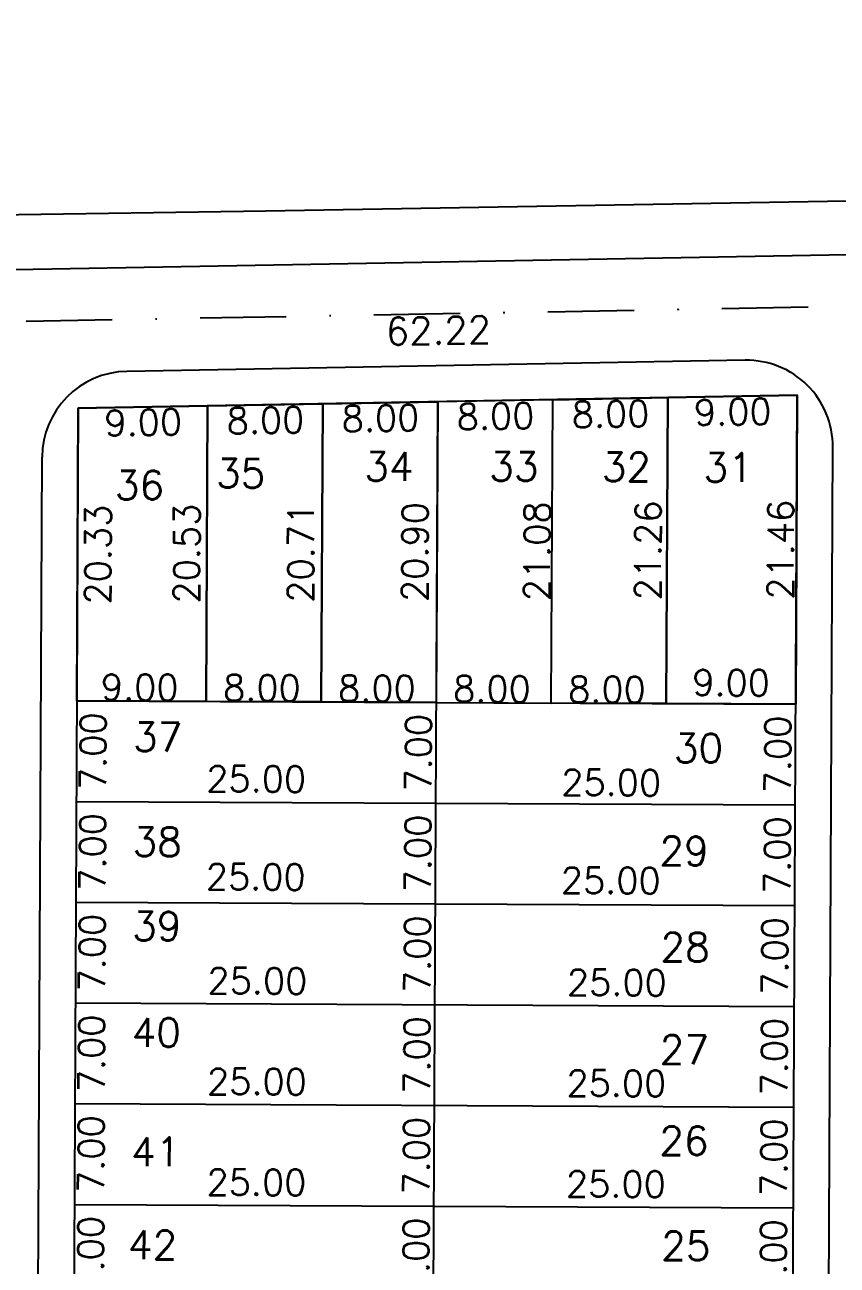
# Model space of a CAD drawing. Header units: millimetres. Extents: x -4430026 to 4783824, y 584 to 9593110.
# Drawn here: x 2126.7 to 2183.2, y 1884.3 to 1970.5 of the extents above; entities that cross this region are included whole.
import ezdxf
from ezdxf.enums import TextEntityAlignment as Align

# ---------------------------------------------------------------- set-up
doc = ezdxf.new("R2010")
doc.units = ezdxf.units.MM
doc.linetypes.add('DASHDOT', pattern=[1, 0.5, -0.25, 0, -0.25])
doc.linetypes.add('HIDDEN2', pattern=[0.1875, 0.125, -0.0625])
for name, color, linetype in [('BOUNDARY LOTES', 2, 'Continuous'), ('Calçada', 1, 'Continuous'), ('Cota', 8, 'Continuous'), ('COTAS', 8, 'Continuous'), ('Lotes', 2, 'Continuous'), ('Numero de lotes', 5, 'Continuous'), ('POLIGONAL', 5, 'Continuous'), ('Projeção', 8, 'HIDDEN2'), ('QUADRA', 4, 'Continuous')]:
    doc.layers.add(name, color=color, linetype=linetype)
doc.styles.add('arcad1', font='romans.shx')
doc.styles.add('ROMANS', font='romans.shx')
doc.dimstyles.new('BOLA100', dxfattribs={"dimscale": 0, "dimtxt": 1.9, "dimasz": 0.18, "dimexe": 0.18, "dimexo": 0.063, "dimgap": 0, "dimtad": 1, "dimzin": 4, "dimdsep": 46, "dimtxsty": 'ROMANS', "dimcen": 0.09, "dimse1": 1, "dimse2": 1, "dimsd1": 1, "dimsd2": 1, "dimclrt": 256, "dimaunit": 1, "dimadec": 4, "dimazin": 0, "dimtfac": 1.2, "dimtix": 1, "dimtmove": 2, "dimatfit": 3, "dimfxl": 1, "dimtvp": 2, "dimtolj": 1, "dimtzin": 4, "dimarcsym": 0})
doc.dimstyles.get("Standard").update_dxf_attribs({"dimtxt": 0.18, "dimasz": 0.18, "dimexe": 0.18, "dimexo": 0.0625, "dimgap": 0.09, "dimtad": 0, "dimtih": 1, "dimtoh": 1, "dimdec": 4, "dimzin": 0, "dimdsep": 46, "dimtxsty": 'Standard', "dimcen": 0.09, "dimadec": 0, "dimazin": 0, "dimtfac": 1, "dimtdec": 4, "dimtofl": 0, "dimtmove": 0, "dimatfit": 3, "dimfxl": 1, "dimtolj": 1, "dimtzin": 0, "dimarcsym": 0})

# ---------------------------------------------------------------- blocks, each defined once
blk = doc.blocks.new('*D14812')
at = {"layer": 'DEFPOINTS', "color": 0}
for p in [(2130.405, 1943.86), (2139.406, 1944.021), (2139.49, 1939.352)]:
    blk.add_point(p, dxfattribs=at)
at = {"layer": 'Cota', "color": 41, "insert": (2134.925, 1942.871), "char_height": 1.8, "attachment_point": 5, "rotation": 1.02791, "style": 'ROMANS'}
blk.add_mtext('\\A1;9.00', dxfattribs=at)
blk = doc.blocks.new('*D14813')
at = {"layer": 'DEFPOINTS', "color": 0}
for p in [(2139.406, 1944.021), (2147.407, 1944.165), (2147.491, 1939.496)]:
    blk.add_point(p, dxfattribs=at)
at = {"layer": 'Cota', "color": 41, "insert": (2143.426, 1943.023), "char_height": 1.8, "attachment_point": 5, "rotation": 1.02791, "style": 'ROMANS'}
blk.add_mtext('\\A1;8.00', dxfattribs=at)
blk = doc.blocks.new('*D14814')
at = {"layer": 'DEFPOINTS', "color": 0}
for p in [(2147.407, 1944.165), (2155.408, 1944.308), (2155.491, 1939.639)]:
    blk.add_point(p, dxfattribs=at)
at = {"layer": 'Cota', "color": 41, "insert": (2151.426, 1943.167), "char_height": 1.8, "attachment_point": 5, "rotation": 1.02791, "style": 'ROMANS'}
blk.add_mtext('\\A1;8.00', dxfattribs=at)
blk = doc.blocks.new('*D14815')
at = {"layer": 'DEFPOINTS', "color": 0}
for p in [(2155.408, 1944.308), (2163.408, 1944.452), (2163.492, 1939.783)]:
    blk.add_point(p, dxfattribs=at)
at = {"layer": 'Cota', "color": 41, "insert": (2159.427, 1943.31), "char_height": 1.8, "attachment_point": 5, "rotation": 1.02791, "style": 'ROMANS'}
blk.add_mtext('\\A1;8.00', dxfattribs=at)
blk = doc.blocks.new('*D14816')
at = {"layer": 'DEFPOINTS', "color": 0}
for p in [(2163.408, 1944.452), (2171.409, 1944.595), (2171.493, 1939.926)]:
    blk.add_point(p, dxfattribs=at)
at = {"layer": 'Cota', "color": 41, "insert": (2167.428, 1943.454), "char_height": 1.8, "attachment_point": 5, "rotation": 1.02791, "style": 'ROMANS'}
blk.add_mtext('\\A1;8.00', dxfattribs=at)
blk = doc.blocks.new('*D14817')
at = {"layer": 'DEFPOINTS', "color": 0}
for p in [(2180.41, 1944.757), (2171.409, 1944.595), (2180.494, 1940.088)]:
    blk.add_point(p, dxfattribs=at)
at = {"layer": 'Cota', "color": 41, "insert": (2175.929, 1943.606), "char_height": 1.8, "attachment_point": 5, "rotation": 1.02791, "style": 'ROMANS'}
blk.add_mtext('\\A1;9.00', dxfattribs=at)
blk = doc.blocks.new('*D14818')
at = {"layer": 'DEFPOINTS', "color": 0}
for p in [(2130.405, 1943.86), (2130.309, 1923.531), (2135.326, 1923.508)]:
    blk.add_point(p, dxfattribs=at)
at = {"layer": 'Cota', "color": 41, "insert": (2131.774, 1933.689), "char_height": 1.8, "attachment_point": 5, "rotation": 89.72858, "style": 'ROMANS'}
blk.add_mtext('\\A1;20.33', dxfattribs=at)
blk = doc.blocks.new('*D14819')
at = {"layer": 'DEFPOINTS', "color": 0}
for p in [(2139.406, 1944.021), (2141.598, 1944.011), (2139.309, 1923.489)]:
    blk.add_point(p, dxfattribs=at)
at = {"layer": 'Cota', "color": 41, "insert": (2137.949, 1933.762), "char_height": 1.8, "attachment_point": 5, "rotation": 89.72858, "style": 'ROMANS'}
blk.add_mtext('\\A1;20.53', dxfattribs=at)
blk = doc.blocks.new('*D14820')
at = {"layer": 'DEFPOINTS', "color": 0}
for p in [(2147.407, 1944.165), (2149.536, 1944.155), (2147.309, 1923.451)]:
    blk.add_point(p, dxfattribs=at)
at = {"layer": 'Cota', "color": 41, "insert": (2145.887, 1933.815), "char_height": 1.8, "attachment_point": 5, "rotation": 89.72858, "style": 'ROMANS'}
blk.add_mtext('\\A1;20.71', dxfattribs=at)
blk = doc.blocks.new('*D14821')
at = {"layer": 'DEFPOINTS', "color": 0}
for p in [(2155.408, 1944.308), (2155.309, 1923.413), (2157.376, 1923.403)]:
    blk.add_point(p, dxfattribs=at)
at = {"layer": 'Cota', "color": 41, "insert": (2153.826, 1933.868), "char_height": 1.8, "attachment_point": 5, "rotation": 89.72858, "style": 'ROMANS'}
blk.add_mtext('\\A1;20.90', dxfattribs=at)
blk = doc.blocks.new('*D14822')
at = {"layer": 'DEFPOINTS', "color": 0}
for p in [(2163.408, 1944.452), (2163.308, 1923.375), (2165.866, 1923.363)]:
    blk.add_point(p, dxfattribs=at)
at = {"layer": 'Cota', "color": 41, "insert": (2162.316, 1933.918), "char_height": 1.8, "attachment_point": 5, "rotation": 89.72858, "style": 'ROMANS'}
blk.add_mtext('\\A1;21.08', dxfattribs=at)
blk = doc.blocks.new('*D14823')
at = {"layer": 'DEFPOINTS', "color": 0}
for p in [(2171.409, 1944.595), (2171.308, 1923.337), (2173.583, 1923.326)]:
    blk.add_point(p, dxfattribs=at)
at = {"layer": 'Cota', "color": 41, "insert": (2170.034, 1933.973), "char_height": 1.8, "attachment_point": 5, "rotation": 89.72858, "style": 'ROMANS'}
blk.add_mtext('\\A1;21.26', dxfattribs=at)
blk = doc.blocks.new('*D14824')
at = {"layer": 'DEFPOINTS', "color": 0}
for p in [(2180.41, 1944.757), (2180.308, 1923.295), (2182.808, 1923.283)]:
    blk.add_point(p, dxfattribs=at)
at = {"layer": 'Cota', "color": 41, "insert": (2179.259, 1934.031), "char_height": 1.8, "attachment_point": 5, "rotation": 89.72858, "style": 'ROMANS'}
blk.add_mtext('\\A1;21.46', dxfattribs=at)
blk = doc.blocks.new('*D14825')
at = {"layer": 'DEFPOINTS', "color": 0}
for p in [(2130.175, 1923.016), (2139.175, 1922.973), (2139.165, 1920.841)]:
    blk.add_point(p, dxfattribs=at)
at = {"layer": 'Cota', "color": 41, "insert": (2134.682, 1924.462), "char_height": 1.8, "attachment_point": 5, "rotation": 359.72858, "style": 'ROMANS'}
blk.add_mtext('\\A1;9.00', dxfattribs=at)
blk = doc.blocks.new('*D14826')
at = {"layer": 'DEFPOINTS', "color": 0}
for p in [(2130.29, 1919.658), (2155.29, 1919.54), (2155.266, 1914.439)]:
    blk.add_point(p, dxfattribs=at)
at = {"layer": 'Cota', "color": 41, "insert": (2142.783, 1918.098), "char_height": 1.8, "attachment_point": 5, "rotation": 359.72858, "style": 'ROMANS'}
blk.add_mtext('\\A1;25.00', dxfattribs=at)
blk = doc.blocks.new('*D14827')
at = {"layer": 'DEFPOINTS', "color": 0}
for p in [(2130.244, 1909.757), (2155.243, 1909.639), (2155.234, 1907.631)]:
    blk.add_point(p, dxfattribs=at)
at = {"layer": 'Cota', "color": 41, "insert": (2142.751, 1911.291), "char_height": 1.8, "attachment_point": 5, "rotation": 359.72858, "style": 'ROMANS'}
blk.add_mtext('\\A1;25.00', dxfattribs=at)
blk = doc.blocks.new('*D14828')
at = {"layer": 'DEFPOINTS', "color": 0}
for p in [(2154.937, 1909.505), (2179.937, 1909.386), (2179.927, 1907.379)]:
    blk.add_point(p, dxfattribs=at)
at = {"layer": 'Cota', "color": 41, "insert": (2167.444, 1911.038), "char_height": 1.8, "attachment_point": 5, "rotation": 359.72858, "style": 'ROMANS'}
blk.add_mtext('\\A1;25.00', dxfattribs=at)
blk = doc.blocks.new('*D14829')
at = {"layer": 'DEFPOINTS', "color": 0}
for p in [(2154.984, 1919.406), (2179.984, 1919.287), (2179.96, 1914.186)]:
    blk.add_point(p, dxfattribs=at)
at = {"layer": 'Cota', "color": 41, "insert": (2167.477, 1917.845), "char_height": 1.8, "attachment_point": 5, "rotation": 359.72858, "style": 'ROMANS'}
blk.add_mtext('\\A1;25.00', dxfattribs=at)
blk = doc.blocks.new('*D14830')
at = {"layer": 'DEFPOINTS', "color": 0}
for p in [(2139.175, 1922.973), (2147.175, 1922.936), (2147.164, 1920.803)]:
    blk.add_point(p, dxfattribs=at)
at = {"layer": 'Cota', "color": 41, "insert": (2143.182, 1924.422), "char_height": 1.8, "attachment_point": 5, "rotation": 359.72858, "style": 'ROMANS'}
blk.add_mtext('\\A1;8.00', dxfattribs=at)
blk = doc.blocks.new('*D14831')
at = {"layer": 'DEFPOINTS', "color": 0}
for p in [(2147.175, 1922.936), (2155.174, 1922.898), (2155.164, 1920.765)]:
    blk.add_point(p, dxfattribs=at)
at = {"layer": 'Cota', "color": 41, "insert": (2151.181, 1924.384), "char_height": 1.8, "attachment_point": 5, "rotation": 359.72858, "style": 'ROMANS'}
blk.add_mtext('\\A1;8.00', dxfattribs=at)
blk = doc.blocks.new('*D14832')
at = {"layer": 'DEFPOINTS', "color": 0}
for p in [(2155.174, 1922.898), (2163.174, 1922.86), (2163.164, 1920.727)]:
    blk.add_point(p, dxfattribs=at)
at = {"layer": 'Cota', "color": 41, "insert": (2159.181, 1924.346), "char_height": 1.8, "attachment_point": 5, "rotation": 359.72858, "style": 'ROMANS'}
blk.add_mtext('\\A1;8.00', dxfattribs=at)
blk = doc.blocks.new('*D14833')
at = {"layer": 'DEFPOINTS', "color": 0}
for p in [(2163.174, 1922.86), (2171.174, 1922.822), (2171.164, 1920.689)]:
    blk.add_point(p, dxfattribs=at)
at = {"layer": 'Cota', "color": 41, "insert": (2167.181, 1924.308), "char_height": 1.8, "attachment_point": 5, "rotation": 359.72858, "style": 'ROMANS'}
blk.add_mtext('\\A1;8.00', dxfattribs=at)
blk = doc.blocks.new('*D14834')
at = {"layer": 'DEFPOINTS', "color": 0}
for p in [(2171.308, 1923.337), (2180.308, 1923.295), (2180.298, 1921.162)]:
    blk.add_point(p, dxfattribs=at)
at = {"layer": 'Cota', "color": 41, "insert": (2175.815, 1924.783), "char_height": 1.8, "attachment_point": 5, "rotation": 359.72858, "style": 'ROMANS'}
blk.add_mtext('\\A1;9.00', dxfattribs=at)
blk = doc.blocks.new('*D14835')
at = {"layer": 'DEFPOINTS', "color": 0}
for p in [(2130.361, 1902.531), (2155.361, 1902.413), (2155.351, 1900.405)]:
    blk.add_point(p, dxfattribs=at)
at = {"layer": 'Cota', "color": 41, "insert": (2142.868, 1904.064), "char_height": 1.8, "attachment_point": 5, "rotation": 359.72858, "style": 'ROMANS'}
blk.add_mtext('\\A1;25.00', dxfattribs=at)
blk = doc.blocks.new('*D14836')
at = {"layer": 'DEFPOINTS', "color": 0}
for p in [(2155.361, 1902.413), (2180.36, 1902.294), (2180.351, 1900.287)]:
    blk.add_point(p, dxfattribs=at)
at = {"layer": 'Cota', "color": 41, "insert": (2167.868, 1903.946), "char_height": 1.8, "attachment_point": 5, "rotation": 359.72858, "style": 'ROMANS'}
blk.add_mtext('\\A1;25.00', dxfattribs=at)
blk = doc.blocks.new('*D14837')
at = {"layer": 'DEFPOINTS', "color": 0}
for p in [(2130.328, 1895.531), (2155.327, 1895.413), (2155.318, 1893.405)]:
    blk.add_point(p, dxfattribs=at)
at = {"layer": 'Cota', "color": 41, "insert": (2142.835, 1897.064), "char_height": 1.8, "attachment_point": 5, "rotation": 359.72858, "style": 'ROMANS'}
blk.add_mtext('\\A1;25.00', dxfattribs=at)
blk = doc.blocks.new('*D14838')
at = {"layer": 'DEFPOINTS', "color": 0}
for p in [(2155.327, 1895.413), (2180.327, 1895.294), (2180.318, 1893.287)]:
    blk.add_point(p, dxfattribs=at)
at = {"layer": 'Cota', "color": 41, "insert": (2167.835, 1896.946), "char_height": 1.8, "attachment_point": 5, "rotation": 359.72858, "style": 'ROMANS'}
blk.add_mtext('\\A1;25.00', dxfattribs=at)
blk = doc.blocks.new('*D14839')
at = {"layer": 'DEFPOINTS', "color": 0}
for p in [(2130.295, 1888.531), (2155.294, 1888.413), (2155.285, 1886.405)]:
    blk.add_point(p, dxfattribs=at)
at = {"layer": 'Cota', "color": 41, "insert": (2142.802, 1890.064), "char_height": 1.8, "attachment_point": 5, "rotation": 359.72858, "style": 'ROMANS'}
blk.add_mtext('\\A1;25.00', dxfattribs=at)
blk = doc.blocks.new('*D14840')
at = {"layer": 'DEFPOINTS', "color": 0}
for p in [(2155.294, 1888.413), (2180.294, 1888.294), (2180.285, 1886.287)]:
    blk.add_point(p, dxfattribs=at)
at = {"layer": 'Cota', "color": 41, "insert": (2167.802, 1889.946), "char_height": 1.8, "attachment_point": 5, "rotation": 359.72858, "style": 'ROMANS'}
blk.add_mtext('\\A1;25.00', dxfattribs=at)
blk = doc.blocks.new('*D13638')
at = {"layer": 'DEFPOINTS', "color": 0}
for p in [(2132.731, 1902.52), (2132.698, 1895.52), (2134.914, 1895.509)]:
    blk.add_point(p, dxfattribs=at)
at = {"layer": 'Cota', "color": 41, "insert": (2131.331, 1899.026), "char_height": 1.8, "attachment_point": 5, "rotation": 89.72858, "style": 'ROMANS'}
blk.add_mtext('\\A1;7.00', dxfattribs=at)
blk = doc.blocks.new('*D13639')
at = {"layer": 'DEFPOINTS', "color": 0}
for p in [(2132.698, 1895.52), (2132.665, 1888.52), (2134.881, 1888.509)]:
    blk.add_point(p, dxfattribs=at)
at = {"layer": 'Cota', "color": 41, "insert": (2131.298, 1892.026), "char_height": 1.8, "attachment_point": 5, "rotation": 89.72858, "style": 'ROMANS'}
blk.add_mtext('\\A1;7.00', dxfattribs=at)
blk = doc.blocks.new('*D13640')
at = {"layer": 'DEFPOINTS', "color": 0}
for p in [(2132.665, 1888.52), (2132.632, 1881.52), (2134.848, 1881.509)]:
    blk.add_point(p, dxfattribs=at)
at = {"layer": 'Cota', "color": 41, "insert": (2131.265, 1885.026), "char_height": 1.8, "attachment_point": 5, "rotation": 89.72858, "style": 'ROMANS'}
blk.add_mtext('\\A1;7.00', dxfattribs=at)
blk = doc.blocks.new('*D13641')
at = {"layer": 'DEFPOINTS', "color": 0}
for p in [(2155.361, 1902.413), (2155.327, 1895.413), (2157.544, 1895.402)]:
    blk.add_point(p, dxfattribs=at)
at = {"layer": 'Cota', "color": 41, "insert": (2153.961, 1898.919), "char_height": 1.8, "attachment_point": 5, "rotation": 89.72858, "style": 'ROMANS'}
blk.add_mtext('\\A1;7.00', dxfattribs=at)
blk = doc.blocks.new('*D13642')
at = {"layer": 'DEFPOINTS', "color": 0}
for p in [(2155.327, 1895.413), (2155.294, 1888.413), (2157.511, 1888.402)]:
    blk.add_point(p, dxfattribs=at)
at = {"layer": 'Cota', "color": 41, "insert": (2153.927, 1891.919), "char_height": 1.8, "attachment_point": 5, "rotation": 89.72858, "style": 'ROMANS'}
blk.add_mtext('\\A1;7.00', dxfattribs=at)
blk = doc.blocks.new('*D13643')
at = {"layer": 'DEFPOINTS', "color": 0}
for p in [(2155.294, 1888.413), (2155.261, 1881.413), (2157.478, 1881.402)]:
    blk.add_point(p, dxfattribs=at)
at = {"layer": 'Cota', "color": 41, "insert": (2153.894, 1884.919), "char_height": 1.8, "attachment_point": 5, "rotation": 89.72858, "style": 'ROMANS'}
blk.add_mtext('\\A1;7.00', dxfattribs=at)
blk = doc.blocks.new('*D13644')
at = {"layer": 'DEFPOINTS', "color": 0}
for p in [(2180.219, 1902.295), (2180.186, 1895.295), (2182.402, 1895.284)]:
    blk.add_point(p, dxfattribs=at)
at = {"layer": 'Cota', "color": 41, "insert": (2178.819, 1898.801), "char_height": 1.8, "attachment_point": 5, "rotation": 89.72858, "style": 'ROMANS'}
blk.add_mtext('\\A1;7.00', dxfattribs=at)
blk = doc.blocks.new('*D13645')
at = {"layer": 'DEFPOINTS', "color": 0}
for p in [(2180.186, 1895.295), (2180.152, 1888.295), (2182.369, 1888.284)]:
    blk.add_point(p, dxfattribs=at)
at = {"layer": 'Cota', "color": 41, "insert": (2178.786, 1891.801), "char_height": 1.8, "attachment_point": 5, "rotation": 89.72858, "style": 'ROMANS'}
blk.add_mtext('\\A1;7.00', dxfattribs=at)
blk = doc.blocks.new('*D13646')
at = {"layer": 'DEFPOINTS', "color": 0}
for p in [(2180.152, 1888.295), (2180.119, 1881.295), (2182.336, 1881.285)]:
    blk.add_point(p, dxfattribs=at)
at = {"layer": 'Cota', "color": 41, "insert": (2178.752, 1884.802), "char_height": 1.8, "attachment_point": 5, "rotation": 89.72858, "style": 'ROMANS'}
blk.add_mtext('\\A1;7.00', dxfattribs=at)
blk = doc.blocks.new('*D13647')
at = {"layer": 'DEFPOINTS', "color": 0}
for p in [(2132.797, 1916.52), (2132.764, 1909.52), (2134.981, 1909.509)]:
    blk.add_point(p, dxfattribs=at)
at = {"layer": 'Cota', "color": 41, "insert": (2131.397, 1913.026), "char_height": 1.8, "attachment_point": 5, "rotation": 89.72858, "style": 'ROMANS'}
blk.add_mtext('\\A1;7.00', dxfattribs=at)
blk = doc.blocks.new('*D13648')
at = {"layer": 'DEFPOINTS', "color": 0}
for p in [(2132.764, 1909.52), (2132.731, 1902.52), (2134.948, 1902.509)]:
    blk.add_point(p, dxfattribs=at)
at = {"layer": 'Cota', "color": 41, "insert": (2131.364, 1906.026), "char_height": 1.8, "attachment_point": 5, "rotation": 89.72858, "style": 'ROMANS'}
blk.add_mtext('\\A1;7.00', dxfattribs=at)
blk = doc.blocks.new('*D13649')
at = {"layer": 'DEFPOINTS', "color": 0}
for p in [(2155.427, 1916.412), (2155.394, 1909.412), (2157.61, 1909.402)]:
    blk.add_point(p, dxfattribs=at)
at = {"layer": 'Cota', "color": 41, "insert": (2154.027, 1912.919), "char_height": 1.8, "attachment_point": 5, "rotation": 89.72858, "style": 'ROMANS'}
blk.add_mtext('\\A1;7.00', dxfattribs=at)
blk = doc.blocks.new('*D13650')
at = {"layer": 'DEFPOINTS', "color": 0}
for p in [(2155.394, 1909.412), (2155.361, 1902.413), (2157.577, 1902.402)]:
    blk.add_point(p, dxfattribs=at)
at = {"layer": 'Cota', "color": 41, "insert": (2153.994, 1905.919), "char_height": 1.8, "attachment_point": 5, "rotation": 89.72858, "style": 'ROMANS'}
blk.add_mtext('\\A1;7.00', dxfattribs=at)
blk = doc.blocks.new('*D13651')
at = {"layer": 'DEFPOINTS', "color": 0}
for p in [(2180.252, 1909.295), (2180.219, 1902.295), (2182.435, 1902.284)]:
    blk.add_point(p, dxfattribs=at)
at = {"layer": 'Cota', "color": 41, "insert": (2178.852, 1905.801), "char_height": 1.8, "attachment_point": 5, "rotation": 89.72858, "style": 'ROMANS'}
blk.add_mtext('\\A1;7.00', dxfattribs=at)
blk = doc.blocks.new('*D14095')
at = {"layer": 'DEFPOINTS', "color": 0, "linetype": 'ByBlock'}
for p in [(2186.539, 1950.968), (2124.333, 1949.852), (2186.577, 1948.876)]:
    blk.add_point(p, dxfattribs=at)
at = {"layer": 'COTAS', "linetype": 'ByBlock', "insert": (2155.457, 1949.267), "char_height": 1.9, "attachment_point": 5, "rotation": 1.02791, "style": 'ROMANS'}
blk.add_mtext('\\A1;62.22', dxfattribs=at)
blk = doc.blocks.new('*D9079')
at = {"layer": 'DEFPOINTS', "color": 0}
for p in [(2132.831, 1923.519), (2132.797, 1916.52), (2135.014, 1916.509)]:
    blk.add_point(p, dxfattribs=at)
at = {"layer": 'Cota', "color": 41, "insert": (2131.43, 1920.026), "char_height": 1.8, "attachment_point": 5, "rotation": 89.72858, "style": 'ROMANS'}
blk.add_mtext('\\A1;7.00', dxfattribs=at)
blk = doc.blocks.new('*D9080')
at = {"layer": 'DEFPOINTS', "color": 0}
for p in [(2155.46, 1923.412), (2155.427, 1916.412), (2157.643, 1916.402)]:
    blk.add_point(p, dxfattribs=at)
at = {"layer": 'Cota', "color": 41, "insert": (2154.06, 1919.919), "char_height": 1.8, "attachment_point": 5, "rotation": 89.72858, "style": 'ROMANS'}
blk.add_mtext('\\A1;7.00', dxfattribs=at)
blk = doc.blocks.new('*D9081')
at = {"layer": 'DEFPOINTS', "color": 0}
for p in [(2180.427, 1916.294), (2180.393, 1909.294), (2182.61, 1909.284)]:
    blk.add_point(p, dxfattribs=at)
at = {"layer": 'Cota', "color": 41, "insert": (2179.027, 1912.801), "char_height": 1.8, "attachment_point": 5, "rotation": 89.72858, "style": 'ROMANS'}
blk.add_mtext('\\A1;7.00', dxfattribs=at)
blk = doc.blocks.new('*D9082')
at = {"layer": 'DEFPOINTS', "color": 0}
for p in [(2180.46, 1923.294), (2180.427, 1916.294), (2182.643, 1916.283)]:
    blk.add_point(p, dxfattribs=at)
at = {"layer": 'Cota', "color": 41, "insert": (2179.06, 1919.8), "char_height": 1.8, "attachment_point": 5, "rotation": 89.72858, "style": 'ROMANS'}
blk.add_mtext('\\A1;7.00', dxfattribs=at)

msp = doc.modelspace()

# ---------------------------------------------------------------- linework, layer by layer
at = {"layer": 'BOUNDARY LOTES'}
msp.add_line((2130.309, 1923.531, 2.439), (2180.308, 1923.295, 2.439), dxfattribs=at)
at = {"layer": 'BOUNDARY LOTES', "elevation": 2.439}
for points in [[(2171.409, 1944.595), (2180.41, 1944.757), (2180.308, 1923.295), (2171.308, 1923.337), (2171.409, 1944.595)], [(2130.309, 1923.531), (2130.405, 1943.86), (2139.406, 1944.021), (2139.309, 1923.489), (2130.309, 1923.531)], [(2139.309, 1923.489), (2139.406, 1944.021), (2147.407, 1944.165), (2147.309, 1923.451), (2139.309, 1923.489)], [(2147.407, 1944.165), (2155.408, 1944.308), (2155.309, 1923.413), (2147.309, 1923.451), (2147.407, 1944.165)], [(2155.408, 1944.308), (2155.309, 1923.413), (2163.308, 1923.375), (2163.408, 1944.452), (2155.408, 1944.308)], [(2163.408, 1944.452), (2171.409, 1944.595), (2171.308, 1923.337), (2163.308, 1923.375), (2163.408, 1944.452)]]:
    msp.add_lwpolyline(points, dxfattribs=at)
at = {"layer": 'Calçada'}
for p, q in [((3074.748, 1970.505, 2.439), (1674.495, 1945.381, 2.439)), ((2176.785, 1947.192, 2.439), (2133.781, 1946.421, 2.439)), ((2126.923, 1736.498, 2.439), (2127.889, 1940.45, 2.439)), ((2181.922, 1736.237, 2.439), (2182.893, 1941.165, 2.439))]:
    msp.add_line(p, q, dxfattribs=at)
for centre, start, end in [((2133.889, 1940.422, 2.439), 91.02791, 179.72858), ((2176.893, 1941.193, 2.439), 359.72858, 91.02791)]:
    msp.add_arc(centre, 6, start, end, dxfattribs=at)
at = {"layer": 'Lotes'}
for p, q in [((2139.309, 1923.489, 2.439), (2139.406, 1944.021, 2.439)), ((2147.309, 1923.451, 2.439), (2147.407, 1944.165, 2.439)), ((2154.406, 1732.867, 2.439), (2155.408, 1944.308, 2.439)), ((2163.308, 1923.375, 2.439), (2163.408, 1944.452, 2.439)), ((2171.308, 1923.337, 2.439), (2171.409, 1944.595, 2.439)), ((2130.276, 1916.532, 2.439), (2180.275, 1916.295, 2.439)), ((2130.243, 1909.532, 2.439), (2180.242, 1909.295, 2.439)), ((2130.209, 1902.532, 2.439), (2180.209, 1902.295, 2.439)), ((2130.176, 1895.532, 2.439), (2180.176, 1895.295, 2.439)), ((2130.143, 1888.532, 2.439), (2180.142, 1888.295, 2.439))]:
    msp.add_line(p, q, dxfattribs=at)
at = {"layer": 'POLIGONAL', "linetype": 'ByBlock'}
for p, q in [((2602.484, 1965.307, 2.439), (2143.464, 1957.557, 2.439)), ((2602.484, 1965.307, 2.439), (2143.464, 1957.557, 2.439)), ((2143.464, 1957.557, 2.439), (1830.733, 1952.879, 2.439)), ((2143.464, 1957.557, 2.439), (1830.733, 1952.879, 2.439))]:
    msp.add_line(p, q, dxfattribs=at)
at = {"layer": 'Projeção', "linetype": 'DASHDOT', "ltscale": 12}
msp.add_line((3076.423, 1966.934, 2.439), (1675.686, 1941.802, 2.439), dxfattribs=at)
at = {"layer": 'QUADRA', "linetype": 'ByBlock', "elevation": 2.439}
msp.add_lwpolyline([(2129.406, 1732.986), (2179.406, 1732.749), (2180.41, 1944.757), (2130.405, 1943.86), (2129.406, 1732.986)], close=True, dxfattribs=at)

# ---------------------------------------------------------------- texts
at = {"layer": 'Numero de lotes', "style": 'arcad1'}
for s, p in [('35', (2141.706, 1939.336, 2.439)), ('34', (2152.021, 1939.814, 2.439)), ('33', (2160.711, 1939.814, 2.439)), ('32', (2168.531, 1939.777, 2.439)), ('31', (2175.611, 1939.744, 2.439)), ('36', (2134.663, 1938.514, 2.439)), ('37', (2135.932, 1921.014, 2.439)), ('30', (2173.547, 1920.238, 2.439)), ('38', (2135.898, 1913.731, 2.439)), ('29', (2172.546, 1913.092, 2.439)), ('39', (2135.87, 1907.869, 2.439)), ('28', (2172.615, 1906.41, 2.439)), ('40', (2135.835, 1900.48, 2.439)), ('27', (2172.564, 1899.283, 2.439)), ('26', (2172.534, 1892.95, 2.439)), ('41', (2135.796, 1892.187, 2.439)), ('42', (2135.577, 1885.712, 2.439)), ('25', (2172.666, 1885.653, 2.439))]:
    msp.add_text(s, height=2, rotation=359.72858, dxfattribs=at).set_placement(p, align=Align.MIDDLE_CENTER)

# ---------------------------------------------------------------- dimensions: what is measured, and where the dimension line sits
at = {"layer": 'Cota'}
for base, p1, p2, angle, picture, middle in [((2171.493, 1939.926, 2.439), (2163.408, 1944.452, 2.439), (2171.409, 1944.595, 2.439), 181.02791, '*D14816', (2167.428, 1943.454, 2.439)), ((2180.494, 1940.088, 2.439), (2171.409, 1944.595, 2.439), (2180.41, 1944.757, 2.439), 181.02791, '*D14817', (2175.929, 1943.606, 2.439)), ((2147.491, 1939.496, 2.439), (2139.406, 1944.021, 2.439), (2147.407, 1944.165, 2.439), 181.02791, '*D14813', (2143.426, 1943.023, 2.439)), ((2155.491, 1939.639, 2.439), (2147.407, 1944.165, 2.439), (2155.408, 1944.308, 2.439), 181.02791, '*D14814', (2151.426, 1943.167, 2.439)), ((2163.492, 1939.783, 2.439), (2155.408, 1944.308, 2.439), (2163.408, 1944.452, 2.439), 181.02791, '*D14815', (2159.427, 1943.31, 2.439)), ((2180.298, 1921.162, 2.439), (2171.308, 1923.337, 2.439), (2180.308, 1923.295, 2.439), 179.72858, '*D14834', (2175.815, 1924.783, 2.439)), ((2147.164, 1920.803, 2.439), (2139.175, 1922.973, 2.439), (2147.175, 1922.936, 2.439), 179.72858, '*D14830', (2143.182, 1924.422, 2.439)), ((2155.164, 1920.765, 2.439), (2147.175, 1922.936, 2.439), (2155.174, 1922.898, 2.439), 179.72858, '*D14831', (2151.181, 1924.384, 2.439)), ((2163.164, 1920.727, 2.439), (2155.174, 1922.898, 2.439), (2163.174, 1922.86, 2.439), 179.72858, '*D14832', (2159.181, 1924.346, 2.439)), ((2171.164, 1920.689, 2.439), (2163.174, 1922.86, 2.439), (2171.174, 1922.822, 2.439), 179.72858, '*D14833', (2167.181, 1924.308, 2.439)), ((2179.96, 1914.186, 2.439), (2154.984, 1919.406, 2.439), (2179.984, 1919.287, 2.439), 179.72858, '*D14829', (2167.477, 1917.845, 2.439)), ((2179.927, 1907.379, 2.439), (2154.937, 1909.505, 2.439), (2179.937, 1909.386, 2.439), 179.72858, '*D14828', (2167.444, 1911.038, 2.439)), ((2180.351, 1900.287, 2.439), (2155.361, 1902.413, 2.439), (2180.36, 1902.294, 2.439), 179.72858, '*D14836', (2167.868, 1903.946, 2.439)), ((2180.318, 1893.287, 2.439), (2155.327, 1895.413, 2.439), (2180.327, 1895.294, 2.439), 179.72858, '*D14838', (2167.835, 1896.946, 2.439)), ((2180.285, 1886.287, 2.439), (2155.294, 1888.413, 2.439), (2180.294, 1888.294, 2.439), 179.72858, '*D14840', (2167.802, 1889.946, 2.439))]:
    dim = msp.add_linear_dim(base=base, p1=p1, p2=p2, angle=angle, dimstyle='Standard', override={"dimtxt": 1.8, "dimexo": 0.063, "dimgap": 0, "dimtih": 0, "dimtoh": 0, "dimdec": 2, "dimzin": 4, "dimtxsty": 'ROMANS', "dimse1": 1, "dimse2": 1, "dimsd1": 1, "dimsd2": 1, "dimclrt": 41, "dimtfac": 1.2, "dimtdec": 2, "dimtix": 1, "dimtofl": 1, "dimtmove": 2, "dimfxl": 0.18, "dimfxlon": 1, "dimtvp": 2, "dimtzin": 4}, dxfattribs=at)
    dim.commit()
    dim.dimension.update_dxf_attribs({"geometry": picture, "text_midpoint": middle})
for p1, p2, distance, picture, middle in [((2180.41, 1944.757, 2.439), (2180.308, 1923.295, 2.439), 2.5, '*D14824', (2179.259, 1934.031, 2.439)), ((2130.405, 1943.86, 2.439), (2130.309, 1923.531, 2.439), 5.017, '*D14818', (2131.774, 1933.689, 2.439)), ((2130.405, 1943.86, 2.439), (2139.406, 1944.021, 2.439), -4.67, '*D14812', (2134.925, 1942.871, 2.439)), ((2139.309, 1923.489, 2.439), (2139.406, 1944.021, 2.439), -2.192, '*D14819', (2137.949, 1933.762, 2.439)), ((2147.309, 1923.451, 2.439), (2147.407, 1944.165, 2.439), -2.13, '*D14820', (2145.887, 1933.815, 2.439)), ((2155.408, 1944.308, 2.439), (2155.309, 1923.413, 2.439), 2.068, '*D14821', (2153.826, 1933.868, 2.439)), ((2163.408, 1944.452, 2.439), (2163.308, 1923.375, 2.439), 2.557, '*D14822', (2162.316, 1933.918, 2.439)), ((2171.409, 1944.595, 2.439), (2171.308, 1923.337, 2.439), 2.275, '*D14823', (2170.034, 1933.973, 2.439)), ((2130.175, 1923.016, 2.439), (2139.175, 1922.973, 2.439), -2.133, '*D14825', (2134.682, 1924.462, 2.439)), ((2132.831, 1923.519, 2.439), (2132.797, 1916.52, 2.439), 2.216, '*D9079', (2131.43, 1920.026, 2.439)), ((2155.46, 1923.412, 2.439), (2155.427, 1916.412, 2.439), 2.216, '*D9080', (2154.06, 1919.919, 2.439)), ((2180.46, 1923.294, 2.439), (2180.427, 1916.294, 2.439), 2.216, '*D9082', (2179.06, 1919.8, 2.439)), ((2130.29, 1919.658, 2.439), (2155.29, 1919.54, 2.439), -5.101, '*D14826', (2142.783, 1918.098, 2.439)), ((2132.797, 1916.52, 2.439), (2132.764, 1909.52, 2.439), 2.216, '*D13647', (2131.397, 1913.026, 2.439)), ((2155.427, 1916.412, 2.439), (2155.394, 1909.412, 2.439), 2.216, '*D13649', (2154.027, 1912.919, 2.439)), ((2180.427, 1916.294, 2.439), (2180.393, 1909.294, 2.439), 2.216, '*D9081', (2179.027, 1912.801, 2.439)), ((2130.244, 1909.757, 2.439), (2155.243, 1909.639, 2.439), -2.007, '*D14827', (2142.751, 1911.291, 2.439)), ((2132.764, 1909.52, 2.439), (2132.731, 1902.52, 2.439), 2.216, '*D13648', (2131.364, 1906.026, 2.439)), ((2155.394, 1909.412, 2.439), (2155.361, 1902.413, 2.439), 2.216, '*D13650', (2153.994, 1905.919, 2.439)), ((2180.252, 1909.295, 2.439), (2180.219, 1902.295, 2.439), 2.216, '*D13651', (2178.852, 1905.801, 2.439)), ((2130.361, 1902.531, 2.439), (2155.361, 1902.413, 2.439), -2.007, '*D14835', (2142.868, 1904.064, 2.439)), ((2132.731, 1902.52, 2.439), (2132.698, 1895.52, 2.439), 2.216, '*D13638', (2131.331, 1899.026, 2.439)), ((2155.361, 1902.413, 2.439), (2155.327, 1895.413, 2.439), 2.216, '*D13641', (2153.961, 1898.919, 2.439)), ((2180.219, 1902.295, 2.439), (2180.186, 1895.295, 2.439), 2.216, '*D13644', (2178.819, 1898.801, 2.439)), ((2130.328, 1895.531, 2.439), (2155.327, 1895.413, 2.439), -2.007, '*D14837', (2142.835, 1897.064, 2.439)), ((2132.698, 1895.52, 2.439), (2132.665, 1888.52, 2.439), 2.216, '*D13639', (2131.298, 1892.026, 2.439)), ((2155.327, 1895.413, 2.439), (2155.294, 1888.413, 2.439), 2.216, '*D13642', (2153.927, 1891.919, 2.439)), ((2180.186, 1895.295, 2.439), (2180.152, 1888.295, 2.439), 2.216, '*D13645', (2178.786, 1891.801, 2.439)), ((2130.295, 1888.531, 2.439), (2155.294, 1888.413, 2.439), -2.007, '*D14839', (2142.802, 1890.064, 2.439)), ((2132.665, 1888.52, 2.439), (2132.632, 1881.52, 2.439), 2.216, '*D13640', (2131.265, 1885.026, 2.439)), ((2155.294, 1888.413, 2.439), (2155.261, 1881.413, 2.439), 2.216, '*D13643', (2153.894, 1884.919, 2.439)), ((2180.152, 1888.295, 2.439), (2180.119, 1881.295, 2.439), 2.216, '*D13646', (2178.752, 1884.802, 2.439))]:
    dim = msp.add_aligned_dim(p1=p1, p2=p2, distance=distance, dimstyle='Standard', override={"dimtxt": 1.8, "dimexo": 0.063, "dimgap": 0, "dimtih": 0, "dimtoh": 0, "dimdec": 2, "dimzin": 4, "dimtxsty": 'ROMANS', "dimse1": 1, "dimse2": 1, "dimsd1": 1, "dimsd2": 1, "dimclrt": 41, "dimtfac": 1.2, "dimtdec": 2, "dimtix": 1, "dimtofl": 1, "dimtmove": 2, "dimfxl": 0.18, "dimfxlon": 1, "dimtvp": 2, "dimtzin": 4}, dxfattribs=at)
    dim.commit()
    dim.dimension.update_dxf_attribs({"geometry": picture, "text_midpoint": middle})
at = {"layer": 'COTAS', "linetype": 'ByBlock'}
dim = msp.add_aligned_dim(p1=(2124.333, 1949.852, 2.439), p2=(2186.539, 1950.968, 2.439), distance=-2.092, dimstyle='BOLA100', override={"dimscale": 1, "dimfxl": 0.18}, dxfattribs=at)
dim.commit()
dim.dimension.update_dxf_attribs({"geometry": '*D14095', "text_midpoint": (2155.457, 1949.267, 2.439)})

doc.saveas('drawing.dxf')
